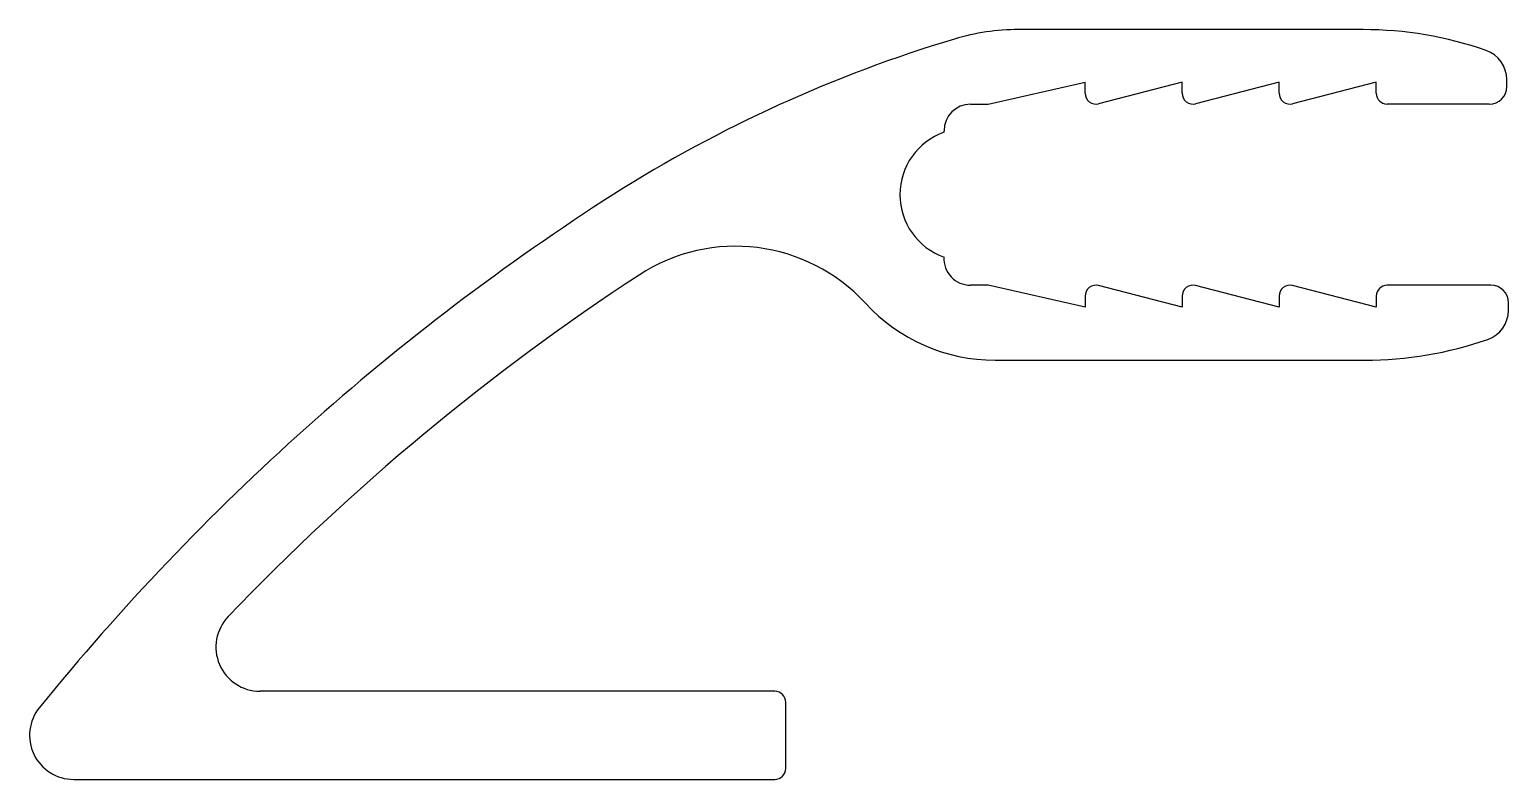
# Model space of a CAD drawing. Extents: x 2007.3 to 2040.9, y 2050.3 to 2067.3.
import ezdxf

# ---------------------------------------------------------------- set-up
doc = ezdxf.new("R2010")
doc.units = 0
doc.layers.get('0').update_dxf_attribs({"linetype": 'CONTINUOUS'})

msp = doc.modelspace()

# ---------------------------------------------------------------- linework, layer by layer
for p, q in [((2037.569, 2067.309), (2029.755, 2067.309)), ((2029.066, 2065.619), (2031.266, 2066.119)), ((2031.266, 2065.869), (2031.266, 2066.119)), ((2033.466, 2066.119), (2031.571, 2065.625)), ((2033.466, 2065.869), (2033.466, 2066.119)), ((2035.666, 2066.119), (2033.771, 2065.625)), ((2035.666, 2065.869), (2035.666, 2066.119)), ((2037.866, 2066.119), (2035.971, 2065.625)), ((2037.866, 2065.869), (2037.866, 2066.119)), ((2040.829, 2066.019), (2040.829, 2066.177)), ((2028.666, 2065.619), (2029.066, 2065.619)), ((2040.429, 2065.619), (2038.116, 2065.619)), ((2028.066, 2064.983), (2028.066, 2065.019)), ((2029.066, 2061.519), (2028.666, 2061.519)), ((2031.266, 2061.019), (2029.066, 2061.519)), ((2031.266, 2061.269), (2031.266, 2061.019)), ((2033.466, 2061.019), (2031.571, 2061.513)), ((2033.466, 2061.269), (2033.466, 2061.019)), ((2035.666, 2061.019), (2033.771, 2061.513)), ((2035.666, 2061.269), (2035.666, 2061.019)), ((2037.866, 2061.019), (2035.971, 2061.513)), ((2037.866, 2061.269), (2037.866, 2061.019)), ((2040.466, 2061.519), (2038.116, 2061.519)), ((2040.866, 2060.951), (2040.866, 2061.119)), ((2029.226, 2059.819), (2037.606, 2059.819)), ((2024.227, 2052.317), (2012.554, 2052.317)), ((2024.477, 2050.57), (2024.477, 2052.067)), ((2008.328, 2050.32), (2024.227, 2050.32))]:
    msp.add_line(p, q)
for centre, radius, start, end in [((2029.756, 2062.305), 5.004, 90.0075, 106.8374), ((2037.569, 2058.811), 8.498, 70.8381, 90.002), ((2037.211, 2037.256), 31.139, 106.6176, 122.2796), ((2040.129, 2066.177), 0.7, 0, 70.8381), ((2040.429, 2066.019), 0.4, 270, 360), ((2028.666, 2065.019), 0.6, 90, 180), ((2031.516, 2065.869), 0.25, 180, 282.8043), ((2033.716, 2065.869), 0.25, 180, 282.8043), ((2035.916, 2065.869), 0.25, 180, 282.8043), ((2038.116, 2065.869), 0.25, 180, 270), ((2028.566, 2063.569), 1.5, 109.4712, 250.5288), ((2050.195, 2017.296), 54.949, 122.611, 140.9007), ((2023.34, 2058.4), 4, 42.6338, 123.1586), ((2028.666, 2062.12), 0.602, 176.7478, 269.9348), ((2050.195, 2017.296), 53.099, 123.1586, 136.2602), ((2031.516, 2061.269), 0.25, 77.1957, 180), ((2033.716, 2061.269), 0.25, 77.1957, 180), ((2035.916, 2061.269), 0.25, 77.1957, 180), ((2038.116, 2061.269), 0.25, 90, 180), ((2040.466, 2061.119), 0.4, 0, 90), ((2029.226, 2063.819), 4, 222.6338, 270), ((2040.166, 2060.951), 0.7, 289.1597, 360), ((2037.606, 2068.319), 8.5, 270, 289.1597), ((2012.554, 2053.317), 1, 136.2602, 270), ((2024.227, 2052.067), 0.25, 0, 90), ((2008.328, 2051.32), 1, 140.9007, 270), ((2024.227, 2050.57), 0.25, 270, 0)]:
    msp.add_arc(centre, radius, start, end)

doc.saveas('drawing.dxf')
